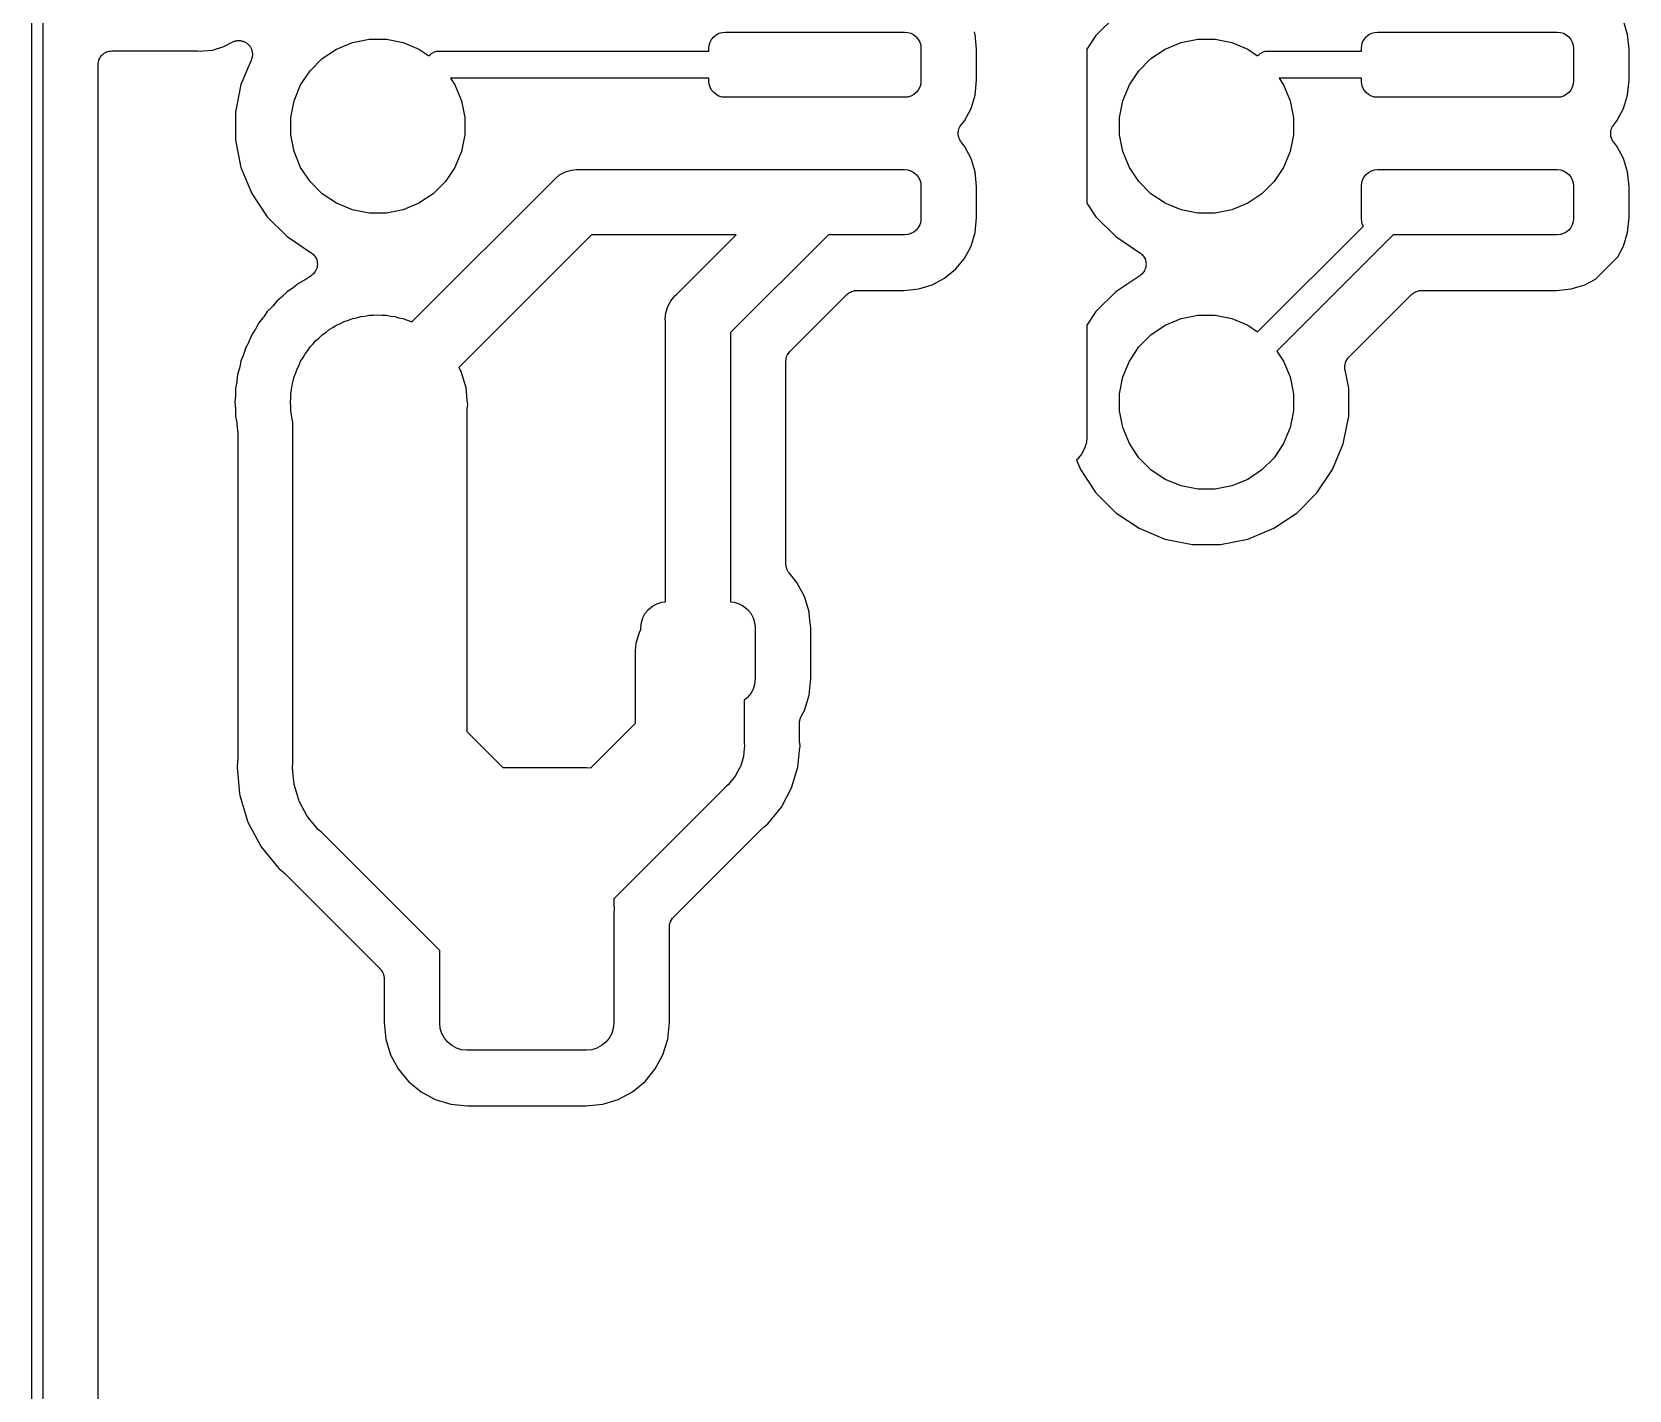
# Model space of a CAD drawing. Extents: x 3.61 to 7.55, y -5.8 to -3.38.
# Drawn here: x 3.606 to 4.184, y -5.068 to -4.576 of the extents above; entities that cross this region are included whole.
import ezdxf

# ---------------------------------------------------------------- set-up
doc = ezdxf.new("R2010")
doc.units = 0
doc.header["$MEASUREMENT"] = 0
doc.layers.add('BLACK', color=7, linetype='CONTINUOUS')

msp = doc.modelspace()

# ---------------------------------------------------------------- linework, layer by layer
at = {"layer": 'BLACK', "linetype": 'CONTINUOUS'}
for p, q in [((3.6063, -5.23022), (3.6063, -4.56112)), ((3.61024, -4.56299), (3.61024, -5.22835)), ((3.99867, -4.57024), (3.9915, -4.57741)), ((4.18397, -4.57701), (4.18249, -4.57214)), ((3.68044, -4.57929), (3.68069, -4.57925)), ((3.68069, -4.57925), (3.68093, -4.57925)), ((3.68093, -4.57925), (3.68116, -4.57923)), ((3.68116, -4.57923), (3.68141, -4.57926)), ((3.68141, -4.57926), (3.68166, -4.57926)), ((3.68166, -4.57926), (3.6819, -4.57931)), ((3.72231, -4.57995), (3.72839, -4.57874)), ((3.72839, -4.57874), (3.7346, -4.57874)), ((3.7346, -4.57874), (3.74068, -4.57995)), ((3.85183, -4.57983), (3.85237, -4.57881)), ((3.85237, -4.57881), (3.85311, -4.57791)), ((3.85311, -4.57791), (3.854, -4.57718)), ((3.854, -4.57718), (3.85502, -4.57663)), ((3.85502, -4.57663), (3.85613, -4.57629)), ((3.85613, -4.57629), (3.85728, -4.57618)), ((3.85728, -4.57618), (3.92224, -4.57618)), ((3.92224, -4.57618), (3.9234, -4.57629)), ((3.9234, -4.57629), (3.9245, -4.57663)), ((3.9245, -4.57663), (3.92553, -4.57718)), ((3.92553, -4.57718), (3.92642, -4.57791)), ((3.92642, -4.57791), (3.92715, -4.57881)), ((3.92715, -4.57881), (3.9277, -4.57983)), ((3.94757, -4.57633), (3.94754, -4.57607)), ((3.94763, -4.57655), (3.94757, -4.57633)), ((3.94767, -4.57678), (3.94763, -4.57655)), ((3.94769, -4.57684), (3.94767, -4.57678)), ((3.94775, -4.57701), (3.94769, -4.57684)), ((3.94827, -4.58233), (3.94775, -4.57701)), ((3.9915, -4.57741), (3.98819, -4.58236)), ((4.02231, -4.57995), (4.02839, -4.57874)), ((4.02839, -4.57874), (4.0346, -4.57874)), ((4.0346, -4.57874), (4.04068, -4.57995)), ((4.08805, -4.57983), (4.08859, -4.57881)), ((4.08859, -4.57881), (4.08933, -4.57791)), ((4.08933, -4.57791), (4.09022, -4.57718)), ((4.09022, -4.57718), (4.09124, -4.57663)), ((4.09124, -4.57663), (4.09235, -4.57629)), ((4.09235, -4.57629), (4.0935, -4.57618)), ((4.0935, -4.57618), (4.15846, -4.57618)), ((4.15846, -4.57618), (4.15962, -4.57629)), ((4.15962, -4.57629), (4.16072, -4.57663)), ((4.16072, -4.57663), (4.16175, -4.57718)), ((4.16175, -4.57718), (4.16264, -4.57791)), ((4.16264, -4.57791), (4.16337, -4.57881)), ((4.16337, -4.57881), (4.16392, -4.57983)), ((4.18449, -4.58233), (4.18397, -4.57701)), ((3.63111, -4.58517), (3.63141, -4.58481)), ((3.63141, -4.58481), (3.63171, -4.58444)), ((3.63171, -4.58444), (3.63173, -4.58443)), ((3.63173, -4.58443), (3.63174, -4.58442)), ((3.63174, -4.58442), (3.6321, -4.58413)), ((3.6321, -4.58413), (3.63247, -4.58383)), ((3.63247, -4.58383), (3.63248, -4.58382)), ((3.63248, -4.58382), (3.6325, -4.58381)), ((3.6325, -4.58381), (3.63292, -4.58359)), ((3.63292, -4.58359), (3.63333, -4.58337)), ((3.63333, -4.58337), (3.63335, -4.58336)), ((3.63335, -4.58336), (3.63336, -4.58336)), ((3.63336, -4.58336), (3.63381, -4.58322)), ((3.63381, -4.58322), (3.63427, -4.58309)), ((3.63427, -4.58309), (3.63428, -4.58309)), ((3.63428, -4.58309), (3.6343, -4.58308)), ((3.6343, -4.58308), (3.63477, -4.58304)), ((3.63477, -4.58304), (3.63524, -4.58299)), ((3.63524, -4.58299), (3.666, -4.58299)), ((3.666, -4.58299), (3.66607, -4.58299)), ((3.66607, -4.58299), (3.66628, -4.58302)), ((3.66628, -4.58302), (3.66649, -4.58302)), ((3.66649, -4.58302), (3.66732, -4.5831)), ((3.66732, -4.5831), (3.66816, -4.58302)), ((3.66816, -4.58302), (3.67163, -4.58267)), ((3.67163, -4.58267), (3.67577, -4.58142)), ((3.67577, -4.58142), (3.67876, -4.57982)), ((3.67876, -4.57982), (3.67882, -4.57979)), ((3.67882, -4.57979), (3.67904, -4.5797)), ((3.67904, -4.5797), (3.67925, -4.57959)), ((3.67925, -4.57959), (3.67949, -4.57952)), ((3.67949, -4.57952), (3.67973, -4.57943)), ((3.67973, -4.57943), (3.67996, -4.57938)), ((3.67996, -4.57938), (3.68019, -4.57932)), ((3.68019, -4.57932), (3.68044, -4.57929)), ((3.6819, -4.57931), (3.68213, -4.57933)), ((3.68213, -4.57933), (3.68237, -4.57941)), ((3.68237, -4.57941), (3.68262, -4.57946)), ((3.68262, -4.57946), (3.68284, -4.57955)), ((3.68284, -4.57955), (3.68306, -4.57962)), ((3.68306, -4.57962), (3.68328, -4.57974)), ((3.68328, -4.57974), (3.68352, -4.57984)), ((3.68352, -4.57984), (3.68371, -4.57998)), ((3.68371, -4.57998), (3.68392, -4.58009)), ((3.68392, -4.58009), (3.68411, -4.58025)), ((3.68411, -4.58025), (3.68432, -4.58039)), ((3.68432, -4.58039), (3.68449, -4.58056)), ((3.68449, -4.58056), (3.68467, -4.58071)), ((3.68467, -4.58071), (3.68483, -4.58091)), ((3.68483, -4.58091), (3.68501, -4.58109)), ((3.68501, -4.58109), (3.68514, -4.58129)), ((3.68514, -4.58129), (3.68529, -4.58147)), ((3.68529, -4.58147), (3.6854, -4.58169)), ((3.6854, -4.58169), (3.68554, -4.5819)), ((3.68554, -4.5819), (3.68563, -4.58212)), ((3.68563, -4.58212), (3.68574, -4.58233)), ((3.68574, -4.58233), (3.68582, -4.58257)), ((3.68582, -4.58257), (3.68591, -4.58281)), ((3.68591, -4.58281), (3.68596, -4.58304)), ((3.68596, -4.58304), (3.68602, -4.58327)), ((3.68602, -4.58327), (3.68605, -4.58352)), ((3.68604, -4.58497), (3.68602, -4.58521)), ((3.68609, -4.58474), (3.68604, -4.58497)), ((3.68605, -4.58352), (3.6861, -4.58377)), ((3.6861, -4.58377), (3.68609, -4.584)), ((3.68609, -4.584), (3.68612, -4.58424)), ((3.68612, -4.58424), (3.68609, -4.58449)), ((3.68609, -4.58449), (3.68609, -4.58474)), ((3.71142, -4.58577), (3.71658, -4.58232)), ((3.71658, -4.58232), (3.72231, -4.57995)), ((3.74068, -4.57995), (3.74642, -4.58232)), ((3.74642, -4.58232), (3.75003, -4.58474)), ((3.75003, -4.58474), (3.75009, -4.58468)), ((3.75009, -4.58468), (3.75024, -4.5845)), ((3.75024, -4.5845), (3.75054, -4.58425)), ((3.75054, -4.58425), (3.75099, -4.58388)), ((3.75099, -4.58388), (3.75185, -4.58342)), ((3.75185, -4.58342), (3.75198, -4.58338)), ((3.75198, -4.58338), (3.75278, -4.58314)), ((3.75278, -4.58314), (3.7535, -4.58307)), ((3.7535, -4.58307), (3.75374, -4.58305)), ((3.7535, -4.58307), (3.7535, -4.58307)), ((3.75374, -4.58305), (3.75398, -4.58307)), ((3.75398, -4.58307), (3.85138, -4.58307)), ((3.85138, -4.58209), (3.85149, -4.58093)), ((3.85138, -4.58307), (3.85138, -4.58209)), ((3.85149, -4.58093), (3.85183, -4.57983)), ((3.9277, -4.57983), (3.92804, -4.58093)), ((3.92804, -4.58093), (3.92815, -4.58209)), ((3.92815, -4.58209), (3.92815, -4.5939)), ((3.94827, -4.59365), (3.94827, -4.58233)), ((3.98819, -4.58236), (3.98819, -4.63811)), ((4.01142, -4.58577), (4.01658, -4.58232)), ((4.01658, -4.58232), (4.02231, -4.57995)), ((4.04068, -4.57995), (4.04642, -4.58232)), ((4.04642, -4.58232), (4.05003, -4.58474)), ((4.05003, -4.58474), (4.05009, -4.58468)), ((4.05009, -4.58468), (4.05024, -4.5845)), ((4.05024, -4.5845), (4.05054, -4.58425)), ((4.05054, -4.58425), (4.05099, -4.58388)), ((4.05099, -4.58388), (4.05185, -4.58342)), ((4.05185, -4.58342), (4.05198, -4.58338)), ((4.05198, -4.58338), (4.05278, -4.58314)), ((4.05278, -4.58314), (4.0535, -4.58307)), ((4.0535, -4.58307), (4.05374, -4.58305)), ((4.0535, -4.58307), (4.0535, -4.58307)), ((4.05374, -4.58305), (4.05398, -4.58307)), ((4.05398, -4.58307), (4.0876, -4.58307)), ((4.0876, -4.58209), (4.08771, -4.58093)), ((4.0876, -4.58307), (4.0876, -4.58209)), ((4.08771, -4.58093), (4.08805, -4.57983)), ((4.16392, -4.57983), (4.16426, -4.58093)), ((4.16426, -4.58093), (4.16437, -4.58209)), ((4.16437, -4.58209), (4.16437, -4.5939)), ((4.18449, -4.59365), (4.18449, -4.58233)), ((3.63024, -4.58792), (3.63029, -4.58745)), ((3.63024, -4.58796), (3.63024, -4.58792)), ((3.63024, -4.58799), (3.63024, -4.58796)), ((3.63024, -4.58796), (3.63024, -4.58796)), ((3.63024, -4.58796), (3.63024, -4.58796)), ((3.63024, -5.19499), (3.63024, -4.58799)), ((3.63029, -4.58745), (3.63034, -4.58699)), ((3.63034, -4.58697), (3.63035, -4.58695)), ((3.63034, -4.58699), (3.63034, -4.58697)), ((3.63035, -4.58695), (3.63049, -4.5865)), ((3.63049, -4.5865), (3.63063, -4.58605)), ((3.63063, -4.58605), (3.63064, -4.58604)), ((3.63064, -4.58602), (3.63087, -4.58561)), ((3.63064, -4.58604), (3.63064, -4.58602)), ((3.63087, -4.58561), (3.63109, -4.5852)), ((3.63109, -4.5852), (3.6311, -4.58518)), ((3.6311, -4.58518), (3.63111, -4.58517)), ((3.68574, -4.58614), (3.68198, -4.59522)), ((3.68581, -4.58592), (3.68574, -4.58614)), ((3.6859, -4.5857), (3.68581, -4.58592)), ((3.68595, -4.58545), (3.6859, -4.5857)), ((3.68602, -4.58521), (3.68595, -4.58545)), ((3.70358, -4.59532), (3.70703, -4.59016)), ((3.70703, -4.59016), (3.71142, -4.58577)), ((4.00358, -4.59532), (4.00703, -4.59016)), ((4.00703, -4.59016), (4.01142, -4.58577)), ((3.68198, -4.59522), (3.68, -4.60516)), ((3.70121, -4.60105), (3.70358, -4.59532)), ((3.85138, -4.59291), (3.7578, -4.59291)), ((3.7578, -4.59291), (3.75941, -4.59532)), ((3.75941, -4.59532), (3.76178, -4.60105)), ((3.85138, -4.5939), (3.85138, -4.59291)), ((3.85149, -4.59505), (3.85138, -4.5939)), ((3.85183, -4.59616), (3.85149, -4.59505)), ((3.85237, -4.59718), (3.85183, -4.59616)), ((3.9277, -4.59616), (3.92715, -4.59718)), ((3.92804, -4.59505), (3.9277, -4.59616)), ((3.92815, -4.5939), (3.92804, -4.59505)), ((3.94775, -4.59897), (3.94827, -4.59365)), ((4.00121, -4.60105), (4.00358, -4.59532)), ((4.0876, -4.59291), (4.0578, -4.59291)), ((4.0578, -4.59291), (4.05941, -4.59532)), ((4.05941, -4.59532), (4.06178, -4.60105)), ((4.0876, -4.5939), (4.0876, -4.59291)), ((4.08771, -4.59505), (4.0876, -4.5939)), ((4.08805, -4.59616), (4.08771, -4.59505)), ((4.08859, -4.59718), (4.08805, -4.59616)), ((4.16392, -4.59616), (4.16337, -4.59718)), ((4.16426, -4.59505), (4.16392, -4.59616)), ((4.16437, -4.5939), (4.16426, -4.59505)), ((4.18397, -4.59897), (4.18449, -4.59365)), ((3.7, -4.60713), (3.70121, -4.60105)), ((3.76178, -4.60105), (3.76299, -4.60713)), ((3.85311, -4.59807), (3.85237, -4.59718)), ((3.854, -4.59881), (3.85311, -4.59807)), ((3.85502, -4.59935), (3.854, -4.59881)), ((3.85613, -4.59969), (3.85502, -4.59935)), ((3.85728, -4.5998), (3.85613, -4.59969)), ((3.92224, -4.5998), (3.85728, -4.5998)), ((3.9234, -4.59969), (3.92224, -4.5998)), ((3.9245, -4.59935), (3.9234, -4.59969)), ((3.92553, -4.59881), (3.9245, -4.59935)), ((3.92642, -4.59807), (3.92553, -4.59881)), ((3.92715, -4.59718), (3.92642, -4.59807)), ((3.94627, -4.60385), (3.94775, -4.59897)), ((4, -4.60713), (4.00121, -4.60105)), ((4.06178, -4.60105), (4.06299, -4.60713)), ((4.08933, -4.59807), (4.08859, -4.59718)), ((4.09022, -4.59881), (4.08933, -4.59807)), ((4.09124, -4.59935), (4.09022, -4.59881)), ((4.09235, -4.59969), (4.09124, -4.59935)), ((4.0935, -4.5998), (4.09235, -4.59969)), ((4.15846, -4.5998), (4.0935, -4.5998)), ((4.15962, -4.59969), (4.15846, -4.5998)), ((4.16072, -4.59935), (4.15962, -4.59969)), ((4.16175, -4.59881), (4.16072, -4.59935)), ((4.16264, -4.59807), (4.16175, -4.59881)), ((4.16337, -4.59718), (4.16264, -4.59807)), ((4.18249, -4.60385), (4.18397, -4.59897)), ((3.68, -4.60516), (3.68, -4.61531)), ((3.7, -4.61334), (3.7, -4.60713)), ((3.76299, -4.60713), (3.76299, -4.61334)), ((3.94386, -4.60834), (3.94627, -4.60385)), ((4, -4.61334), (4, -4.60713)), ((4.06299, -4.60713), (4.06299, -4.61334)), ((4.18008, -4.60834), (4.18249, -4.60385)), ((3.70121, -4.61942), (3.7, -4.61334)), ((3.76299, -4.61334), (3.76178, -4.61942)), ((3.94162, -4.61239), (3.94163, -4.61237)), ((3.94162, -4.61286), (3.94162, -4.61239)), ((3.94162, -4.61333), (3.94162, -4.61286)), ((3.94162, -4.61335), (3.94162, -4.61333)), ((3.94162, -4.61337), (3.94162, -4.61335)), ((3.94171, -4.61383), (3.94162, -4.61337)), ((3.94163, -4.61235), (3.94172, -4.61189)), ((3.94163, -4.61237), (3.94163, -4.61235)), ((3.9418, -4.61429), (3.94171, -4.61383)), ((3.94172, -4.61189), (3.94182, -4.61143)), ((3.94182, -4.61142), (3.94183, -4.6114)), ((3.94182, -4.61143), (3.94182, -4.61142)), ((3.94183, -4.6114), (3.94201, -4.61096)), ((3.94201, -4.61096), (3.94219, -4.61053)), ((3.94219, -4.61053), (3.9422, -4.61052)), ((3.9422, -4.61052), (3.94221, -4.6105)), ((3.94221, -4.6105), (3.94247, -4.61011)), ((3.94247, -4.61011), (3.94273, -4.60972)), ((3.94273, -4.60972), (3.94386, -4.60834)), ((4.00121, -4.61942), (4, -4.61334)), ((4.06299, -4.61334), (4.06178, -4.61942)), ((4.17784, -4.61239), (4.17785, -4.61237)), ((4.17784, -4.61286), (4.17784, -4.61239)), ((4.17784, -4.61333), (4.17784, -4.61286)), ((4.17784, -4.61335), (4.17784, -4.61333)), ((4.17784, -4.61337), (4.17784, -4.61335)), ((4.17793, -4.61383), (4.17784, -4.61337)), ((4.17785, -4.61235), (4.17794, -4.61189)), ((4.17785, -4.61237), (4.17785, -4.61235)), ((4.17802, -4.61429), (4.17793, -4.61383)), ((4.17794, -4.61189), (4.17804, -4.61143)), ((4.17804, -4.61142), (4.17805, -4.6114)), ((4.17804, -4.61143), (4.17804, -4.61142)), ((4.17805, -4.6114), (4.17823, -4.61096)), ((4.17823, -4.61096), (4.17841, -4.61053)), ((4.17841, -4.61053), (4.17842, -4.61052)), ((4.17842, -4.61052), (4.17843, -4.6105)), ((4.17843, -4.6105), (4.17869, -4.61011)), ((4.17869, -4.61011), (4.17895, -4.60972)), ((4.17895, -4.60972), (4.18008, -4.60834)), ((3.68, -4.61531), (3.68198, -4.62526)), ((3.70358, -4.62516), (3.70121, -4.61942)), ((3.76178, -4.61942), (3.75941, -4.62516)), ((3.9418, -4.6143), (3.9418, -4.61429)), ((3.94181, -4.61432), (3.9418, -4.6143)), ((3.94198, -4.61476), (3.94181, -4.61432)), ((3.94216, -4.61519), (3.94198, -4.61476)), ((3.94217, -4.61521), (3.94216, -4.61519)), ((3.94218, -4.61523), (3.94217, -4.61521)), ((3.94243, -4.61562), (3.94218, -4.61523)), ((3.94269, -4.61601), (3.94243, -4.61562)), ((3.94271, -4.61604), (3.94269, -4.61601)), ((3.94273, -4.61607), (3.94271, -4.61604)), ((3.94271, -4.61604), (3.94271, -4.61604)), ((3.94271, -4.61604), (3.94271, -4.61604)), ((3.94386, -4.61744), (3.94273, -4.61607)), ((3.94627, -4.62194), (3.94386, -4.61744)), ((4.00358, -4.62516), (4.00121, -4.61942)), ((4.06178, -4.61942), (4.05941, -4.62516)), ((4.17802, -4.6143), (4.17802, -4.61429)), ((4.17803, -4.61432), (4.17802, -4.6143)), ((4.1782, -4.61476), (4.17803, -4.61432)), ((4.17838, -4.61519), (4.1782, -4.61476)), ((4.17839, -4.61521), (4.17838, -4.61519)), ((4.1784, -4.61523), (4.17839, -4.61521)), ((4.17865, -4.61562), (4.1784, -4.61523)), ((4.17891, -4.61601), (4.17865, -4.61562)), ((4.17893, -4.61604), (4.17891, -4.61601)), ((4.17894, -4.61604), (4.17893, -4.61604)), ((4.17893, -4.61604), (4.17893, -4.61604)), ((4.17895, -4.61607), (4.17894, -4.61604)), ((4.18008, -4.61744), (4.17895, -4.61607)), ((4.18249, -4.62194), (4.18008, -4.61744)), ((3.68198, -4.62526), (3.68586, -4.63463)), ((3.70703, -4.63031), (3.70358, -4.62516)), ((3.75941, -4.62516), (3.75596, -4.63031)), ((3.94775, -4.62682), (3.94627, -4.62194)), ((4.00703, -4.63031), (4.00358, -4.62516)), ((4.05941, -4.62516), (4.05596, -4.63031)), ((4.18397, -4.62682), (4.18249, -4.62194)), ((3.71142, -4.6347), (3.70703, -4.63031)), ((3.74388, -4.68114), (3.79518, -4.62985)), ((3.75596, -4.63031), (3.75157, -4.6347)), ((3.79518, -4.62985), (3.79554, -4.6294)), ((3.79554, -4.6294), (3.79611, -4.62894)), ((3.79611, -4.62894), (3.79734, -4.62793)), ((3.79734, -4.62793), (3.79855, -4.62728)), ((3.79855, -4.62728), (3.7994, -4.62683)), ((3.7994, -4.62683), (3.80162, -4.62616)), ((3.80162, -4.62616), (3.80336, -4.62598)), ((3.80336, -4.62598), (3.80394, -4.62593)), ((3.80336, -4.62598), (3.80336, -4.62598)), ((3.80394, -4.62593), (3.80452, -4.62598)), ((3.80452, -4.62598), (3.88918, -4.62598)), ((3.88918, -4.62598), (3.88976, -4.62593)), ((3.88976, -4.62593), (3.89034, -4.62598)), ((3.89034, -4.62598), (3.92224, -4.62598)), ((3.92224, -4.62598), (3.9234, -4.6261)), ((3.9234, -4.6261), (3.9245, -4.62643)), ((3.9245, -4.62643), (3.92553, -4.62698)), ((3.92553, -4.62698), (3.92642, -4.62771)), ((3.92642, -4.62771), (3.92715, -4.62861)), ((3.92715, -4.62861), (3.9277, -4.62963)), ((3.9277, -4.62963), (3.92804, -4.63074)), ((3.92804, -4.63074), (3.92815, -4.63189)), ((3.94827, -4.63214), (3.94775, -4.62682)), ((4.01142, -4.6347), (4.00703, -4.63031)), ((4.05596, -4.63031), (4.05157, -4.6347)), ((4.0876, -4.63189), (4.08771, -4.63074)), ((4.08771, -4.63074), (4.08805, -4.62963)), ((4.08805, -4.62963), (4.08859, -4.62861)), ((4.08859, -4.62861), (4.08933, -4.62771)), ((4.08933, -4.62771), (4.09022, -4.62698)), ((4.09022, -4.62698), (4.09124, -4.62643)), ((4.09124, -4.62643), (4.09235, -4.6261)), ((4.09235, -4.6261), (4.0935, -4.62598)), ((4.0935, -4.62598), (4.15846, -4.62598)), ((4.15846, -4.62598), (4.15962, -4.6261)), ((4.15962, -4.6261), (4.16072, -4.62643)), ((4.16072, -4.62643), (4.16175, -4.62698)), ((4.16175, -4.62698), (4.16264, -4.62771)), ((4.16264, -4.62771), (4.16337, -4.62861)), ((4.16337, -4.62861), (4.16392, -4.62963)), ((4.16392, -4.62963), (4.16426, -4.63074)), ((4.16426, -4.63074), (4.16437, -4.63189)), ((4.18449, -4.63214), (4.18397, -4.62682)), ((3.68586, -4.63463), (3.6915, -4.64306)), ((3.71658, -4.63815), (3.71142, -4.6347)), ((3.75157, -4.6347), (3.74642, -4.63815)), ((3.92815, -4.63189), (3.92815, -4.6437)), ((3.94827, -4.64346), (3.94827, -4.63214)), ((4.01658, -4.63815), (4.01142, -4.6347)), ((4.05157, -4.6347), (4.04642, -4.63815)), ((4.0876, -4.6437), (4.0876, -4.63189)), ((4.16437, -4.63189), (4.16437, -4.6437)), ((4.18449, -4.64346), (4.18449, -4.63214)), ((3.72231, -4.64052), (3.71658, -4.63815)), ((3.72839, -4.64173), (3.72231, -4.64052)), ((3.7346, -4.64173), (3.72839, -4.64173)), ((3.74068, -4.64052), (3.7346, -4.64173)), ((3.74642, -4.63815), (3.74068, -4.64052)), ((3.98819, -4.63811), (3.9915, -4.64306)), ((4.02231, -4.64052), (4.01658, -4.63815)), ((4.02839, -4.64173), (4.02231, -4.64052)), ((4.0346, -4.64173), (4.02839, -4.64173)), ((4.04068, -4.64052), (4.0346, -4.64173)), ((4.04642, -4.63815), (4.04068, -4.64052)), ((3.6915, -4.64306), (3.69867, -4.65024)), ((3.92553, -4.64861), (3.9245, -4.64916)), ((3.92642, -4.64788), (3.92553, -4.64861)), ((3.92715, -4.64698), (3.92642, -4.64788)), ((3.9277, -4.64596), (3.92715, -4.64698)), ((3.92804, -4.64485), (3.9277, -4.64596)), ((3.92815, -4.6437), (3.92804, -4.64485)), ((3.94775, -4.64877), (3.94827, -4.64346)), ((3.9915, -4.64306), (3.99867, -4.65024)), ((4.05003, -4.68474), (4.08831, -4.64646)), ((4.08771, -4.64485), (4.0876, -4.6437)), ((4.08805, -4.64596), (4.08771, -4.64485)), ((4.08831, -4.64646), (4.08805, -4.64596)), ((4.16175, -4.64861), (4.16072, -4.64916)), ((4.16264, -4.64788), (4.16175, -4.64861)), ((4.16337, -4.64698), (4.16264, -4.64788)), ((4.16392, -4.64596), (4.16337, -4.64698)), ((4.16426, -4.64485), (4.16392, -4.64596)), ((4.16437, -4.6437), (4.16426, -4.64485)), ((4.18397, -4.64877), (4.18449, -4.64346)), ((3.69867, -4.65024), (3.70741, -4.65608)), ((3.80883, -4.64961), (3.76083, -4.69761)), ((3.86125, -4.64961), (3.80883, -4.64961)), ((3.8395, -4.67136), (3.86125, -4.64961)), ((3.89466, -4.64961), (3.85925, -4.68501)), ((3.92224, -4.64961), (3.89466, -4.64961)), ((3.9234, -4.64949), (3.92224, -4.64961)), ((3.9245, -4.64916), (3.9234, -4.64949)), ((3.94386, -4.65815), (3.94627, -4.65365)), ((3.94627, -4.65365), (3.94775, -4.64877)), ((3.99867, -4.65024), (4.00741, -4.65608)), ((4.09909, -4.64961), (4.05699, -4.6917)), ((4.15846, -4.64961), (4.09909, -4.64961)), ((4.15962, -4.64949), (4.15846, -4.64961)), ((4.16072, -4.64916), (4.15962, -4.64949)), ((4.18042, -4.65752), (4.18249, -4.65365)), ((4.18249, -4.65365), (4.18397, -4.64877)), ((3.70741, -4.65608), (3.70745, -4.6561)), ((3.70745, -4.6561), (3.70745, -4.6561)), ((3.70745, -4.6561), (3.70745, -4.6561)), ((3.70745, -4.6561), (3.70747, -4.65612)), ((3.70747, -4.65612), (3.70784, -4.65643)), ((3.70784, -4.65643), (3.7082, -4.65673)), ((3.7082, -4.65673), (3.70821, -4.65674)), ((3.70821, -4.65674), (3.70822, -4.65675)), ((3.70822, -4.65675), (3.70851, -4.65712)), ((3.70851, -4.65712), (3.70881, -4.65749)), ((3.70881, -4.65749), (3.70882, -4.6575)), ((3.70882, -4.6575), (3.70883, -4.65751)), ((3.70883, -4.65751), (3.70905, -4.65793)), ((3.70905, -4.65793), (3.70927, -4.65835)), ((3.70927, -4.65835), (3.70927, -4.65836)), ((3.70927, -4.65836), (3.70928, -4.65838)), ((3.70928, -4.65838), (3.70941, -4.65883)), ((3.70941, -4.65883), (3.70955, -4.65929)), ((3.70955, -4.65929), (3.70955, -4.6593)), ((3.70955, -4.6593), (3.70955, -4.65931)), ((3.70955, -4.65931), (3.70959, -4.65978)), ((3.70959, -4.65978), (3.70964, -4.66026)), ((3.94063, -4.66209), (3.94386, -4.65815)), ((4.00741, -4.65608), (4.00745, -4.6561)), ((4.00745, -4.6561), (4.00745, -4.6561)), ((4.00745, -4.6561), (4.00745, -4.6561)), ((4.00745, -4.6561), (4.00747, -4.65612)), ((4.00747, -4.65612), (4.00784, -4.65643)), ((4.00784, -4.65643), (4.0082, -4.65673)), ((4.0082, -4.65673), (4.00821, -4.65674)), ((4.00821, -4.65674), (4.00822, -4.65675)), ((4.00822, -4.65675), (4.00852, -4.65712)), ((4.00852, -4.65712), (4.00881, -4.65749)), ((4.00881, -4.65749), (4.00882, -4.6575)), ((4.00882, -4.6575), (4.00883, -4.65751)), ((4.00883, -4.65751), (4.00905, -4.65793)), ((4.00905, -4.65793), (4.00927, -4.65835)), ((4.00927, -4.65835), (4.00927, -4.65836)), ((4.00927, -4.65836), (4.00928, -4.65838)), ((4.00928, -4.65838), (4.00941, -4.65883)), ((4.00941, -4.65883), (4.00955, -4.65929)), ((4.00955, -4.65929), (4.00955, -4.6593)), ((4.00955, -4.6593), (4.00955, -4.65931)), ((4.00955, -4.65931), (4.00959, -4.65978)), ((4.00959, -4.65978), (4.00964, -4.66026)), ((4.17229, -4.66565), (4.18042, -4.65752)), ((3.70514, -4.66592), (3.70495, -4.66601)), ((3.70519, -4.66588), (3.70514, -4.66592)), ((3.70741, -4.66439), (3.70519, -4.66588)), ((3.70778, -4.6641), (3.70741, -4.66439)), ((3.70815, -4.66379), (3.70778, -4.6641)), ((3.70816, -4.66378), (3.70815, -4.66379)), ((3.70817, -4.66377), (3.70816, -4.66378)), ((3.70847, -4.66341), (3.70817, -4.66377)), ((3.70877, -4.66304), (3.70847, -4.66341)), ((3.70878, -4.66303), (3.70877, -4.66304)), ((3.70879, -4.66302), (3.70878, -4.66303)), ((3.70901, -4.6626), (3.70879, -4.66302)), ((3.70924, -4.66219), (3.70901, -4.6626)), ((3.70925, -4.66216), (3.70924, -4.66217)), ((3.70924, -4.66217), (3.70924, -4.66219)), ((3.70939, -4.6617), (3.70925, -4.66216)), ((3.70953, -4.66125), (3.70939, -4.6617)), ((3.70954, -4.66123), (3.70953, -4.66124)), ((3.70953, -4.66124), (3.70953, -4.66125)), ((3.70958, -4.66076), (3.70954, -4.66123)), ((3.70964, -4.66028), (3.70958, -4.66076)), ((3.70964, -4.66026), (3.70963, -4.66027)), ((3.70963, -4.66027), (3.70964, -4.66028)), ((3.93219, -4.66772), (3.93669, -4.66532)), ((3.93669, -4.66532), (3.94063, -4.66209)), ((4.00741, -4.66439), (3.99867, -4.67024)), ((4.00778, -4.6641), (4.00741, -4.66439)), ((4.00815, -4.66379), (4.00778, -4.6641)), ((4.00816, -4.66378), (4.00815, -4.66379)), ((4.00817, -4.66377), (4.00816, -4.66378)), ((4.00846, -4.66342), (4.00817, -4.66377)), ((4.00877, -4.66304), (4.00846, -4.66342)), ((4.00878, -4.66303), (4.00877, -4.66304)), ((4.00879, -4.66302), (4.00878, -4.66303)), ((4.00901, -4.66261), (4.00879, -4.66302)), ((4.00924, -4.66219), (4.00901, -4.66261)), ((4.00925, -4.66216), (4.00924, -4.66217)), ((4.00924, -4.66217), (4.00924, -4.66219)), ((4.00939, -4.66171), (4.00925, -4.66216)), ((4.00953, -4.66125), (4.00939, -4.66171)), ((4.00954, -4.66123), (4.00953, -4.66124)), ((4.00953, -4.66124), (4.00953, -4.66125)), ((4.00958, -4.66076), (4.00954, -4.66123)), ((4.00964, -4.66028), (4.00958, -4.66076)), ((4.00964, -4.66026), (4.00963, -4.66027)), ((4.00963, -4.66027), (4.00964, -4.66028)), ((4.16842, -4.66772), (4.17229, -4.66565)), ((3.69867, -4.67024), (3.69705, -4.67186)), ((3.70058, -4.66896), (3.69867, -4.67024)), ((3.70074, -4.66883), (3.70058, -4.66896)), ((3.70092, -4.66871), (3.70074, -4.66883)), ((3.70097, -4.66867), (3.70092, -4.66871)), ((3.70275, -4.66721), (3.70097, -4.66867)), ((3.70477, -4.66613), (3.70275, -4.66721)), ((3.70495, -4.66601), (3.70477, -4.66613)), ((3.83868, -4.67218), (3.83905, -4.67173)), ((3.83905, -4.67173), (3.8395, -4.67136)), ((3.88072, -4.69183), (3.90135, -4.67119)), ((3.90135, -4.67119), (3.90137, -4.67118)), ((3.90137, -4.67118), (3.9014, -4.67114)), ((3.90137, -4.67118), (3.90137, -4.67118)), ((3.90137, -4.67118), (3.90137, -4.67118)), ((3.9014, -4.67114), (3.90177, -4.67085)), ((3.90177, -4.67085), (3.90212, -4.67056)), ((3.90212, -4.67056), (3.90215, -4.67055)), ((3.90215, -4.67055), (3.90217, -4.67053)), ((3.90217, -4.67053), (3.90258, -4.67032)), ((3.90258, -4.67032), (3.90299, -4.6701)), ((3.90299, -4.6701), (3.90301, -4.6701)), ((3.90301, -4.6701), (3.90303, -4.67008)), ((3.90303, -4.67008), (3.90348, -4.66996)), ((3.90348, -4.66996), (3.90392, -4.66982)), ((3.90392, -4.66982), (3.90395, -4.66982)), ((3.90395, -4.66982), (3.90397, -4.66981)), ((3.90397, -4.66981), (3.90443, -4.66977)), ((3.90443, -4.66977), (3.90489, -4.66973)), ((3.90489, -4.66973), (3.922, -4.66973)), ((3.922, -4.66973), (3.92732, -4.6692)), ((3.92732, -4.6692), (3.93219, -4.66772)), ((3.99867, -4.67024), (3.9915, -4.67741)), ((4.08303, -4.69395), (4.10578, -4.67119)), ((4.10578, -4.67119), (4.1058, -4.67118)), ((4.1058, -4.67118), (4.10583, -4.67114)), ((4.1058, -4.67118), (4.1058, -4.67118)), ((4.1058, -4.67118), (4.1058, -4.67118)), ((4.10583, -4.67114), (4.1062, -4.67085)), ((4.1062, -4.67085), (4.10655, -4.67056)), ((4.10655, -4.67056), (4.10658, -4.67055)), ((4.10658, -4.67055), (4.1066, -4.67053)), ((4.1066, -4.67053), (4.10701, -4.67032)), ((4.10701, -4.67032), (4.10741, -4.6701)), ((4.10741, -4.6701), (4.10744, -4.6701)), ((4.10744, -4.6701), (4.10746, -4.67008)), ((4.10746, -4.67008), (4.10791, -4.66996)), ((4.10791, -4.66996), (4.10835, -4.66982)), ((4.10835, -4.66982), (4.10838, -4.66982)), ((4.10838, -4.66982), (4.1084, -4.66981)), ((4.1084, -4.66981), (4.10886, -4.66977)), ((4.10886, -4.66977), (4.10932, -4.66973)), ((4.10932, -4.66973), (4.15822, -4.66973)), ((4.15822, -4.66973), (4.16354, -4.6692)), ((4.16354, -4.6692), (4.16842, -4.66772)), ((3.6915, -4.67741), (3.69022, -4.67932)), ((3.69312, -4.67579), (3.6915, -4.67741)), ((3.69325, -4.67562), (3.69312, -4.67579)), ((3.69341, -4.67548), (3.69325, -4.67562)), ((3.69345, -4.67542), (3.69341, -4.67548)), ((3.69491, -4.67365), (3.69345, -4.67542)), ((3.69668, -4.67219), (3.69491, -4.67365)), ((3.69683, -4.67204), (3.69668, -4.67219)), ((3.697, -4.67191), (3.69683, -4.67204)), ((3.69705, -4.67186), (3.697, -4.67191)), ((3.8358, -4.6778), (3.83648, -4.67558)), ((3.83648, -4.67558), (3.83757, -4.67352)), ((3.83757, -4.67352), (3.83868, -4.67218)), ((3.83868, -4.67218), (3.83868, -4.67218)), ((3.9915, -4.67741), (3.98819, -4.68236)), ((3.68847, -4.68149), (3.68739, -4.68351)), ((3.68993, -4.67971), (3.68847, -4.68149)), ((3.69005, -4.67954), (3.68993, -4.67971)), ((3.69018, -4.67938), (3.69005, -4.67954)), ((3.69022, -4.67932), (3.69018, -4.67938)), ((3.71391, -4.68392), (3.71528, -4.68319)), ((3.71528, -4.68319), (3.71658, -4.68232)), ((3.71658, -4.68232), (3.71801, -4.68173)), ((3.71801, -4.68173), (3.71938, -4.681)), ((3.71938, -4.681), (3.72087, -4.68055)), ((3.72087, -4.68055), (3.72231, -4.67995)), ((3.72231, -4.67995), (3.72383, -4.67965)), ((3.72383, -4.67965), (3.72532, -4.6792)), ((3.72532, -4.6792), (3.72687, -4.67904)), ((3.72687, -4.67904), (3.72839, -4.67874)), ((3.72839, -4.67874), (3.72995, -4.67874)), ((3.72995, -4.67874), (3.7315, -4.67859)), ((3.7315, -4.67859), (3.73304, -4.67874)), ((3.73304, -4.67874), (3.7346, -4.67874)), ((3.7346, -4.67874), (3.73612, -4.67904)), ((3.73612, -4.67904), (3.73767, -4.6792)), ((3.73767, -4.6792), (3.73916, -4.67965)), ((3.73916, -4.67965), (3.74068, -4.67995)), ((3.74068, -4.67995), (3.74212, -4.68055)), ((3.74212, -4.68055), (3.74361, -4.681)), ((3.74361, -4.681), (3.74388, -4.68114)), ((3.83557, -4.68012), (3.8358, -4.6778)), ((3.83563, -4.6807), (3.83557, -4.68012)), ((3.83563, -4.78253), (3.83563, -4.6807)), ((3.98819, -4.68236), (3.98819, -4.72186)), ((4.01142, -4.68577), (4.01658, -4.68232)), ((4.01658, -4.68232), (4.02231, -4.67995)), ((4.02231, -4.67995), (4.02839, -4.67874)), ((4.02839, -4.67874), (4.0346, -4.67874)), ((4.0346, -4.67874), (4.04068, -4.67995)), ((4.04068, -4.67995), (4.04642, -4.68232)), ((4.04642, -4.68232), (4.05003, -4.68474)), ((3.68477, -4.68841), (3.68369, -4.69043)), ((3.68485, -4.68821), (3.68477, -4.68841)), ((3.68495, -4.68803), (3.68485, -4.68821)), ((3.68498, -4.68797), (3.68495, -4.68803)), ((3.68586, -4.68584), (3.68498, -4.68797)), ((3.68714, -4.68393), (3.68586, -4.68584)), ((3.68724, -4.68375), (3.68714, -4.68393)), ((3.68736, -4.68357), (3.68724, -4.68375)), ((3.68739, -4.68351), (3.68736, -4.68357)), ((3.70703, -4.69016), (3.70813, -4.68906)), ((3.70813, -4.68906), (3.70912, -4.68786)), ((3.70912, -4.68786), (3.71032, -4.68687)), ((3.71032, -4.68687), (3.71142, -4.68577)), ((3.71142, -4.68577), (3.71271, -4.68491)), ((3.71271, -4.68491), (3.71391, -4.68392)), ((3.85925, -4.68501), (3.85925, -4.78253)), ((4.00703, -4.69016), (4.01142, -4.68577)), ((3.68286, -4.69309), (3.68198, -4.69522)), ((3.68292, -4.69289), (3.68286, -4.69309)), ((3.683, -4.6927), (3.68292, -4.69289)), ((3.68302, -4.69263), (3.683, -4.6927)), ((3.68369, -4.69043), (3.68302, -4.69263)), ((3.70358, -4.69532), (3.70445, -4.69402)), ((3.70445, -4.69402), (3.70518, -4.69265)), ((3.70518, -4.69265), (3.70617, -4.69145)), ((3.70617, -4.69145), (3.70703, -4.69016)), ((3.87925, -4.6953), (3.8793, -4.69484)), ((3.8793, -4.69484), (3.87935, -4.69438)), ((3.87935, -4.69438), (3.87936, -4.69435)), ((3.87936, -4.69433), (3.8795, -4.69388)), ((3.87936, -4.69435), (3.87936, -4.69433)), ((3.8795, -4.69388), (3.87964, -4.69344)), ((3.87964, -4.69344), (3.87965, -4.69342)), ((3.87965, -4.69342), (3.87966, -4.6934)), ((3.87966, -4.6934), (3.87988, -4.69299)), ((3.87988, -4.69299), (3.8801, -4.69258)), ((3.8801, -4.69258), (3.88011, -4.69256)), ((3.88011, -4.69256), (3.88013, -4.69254)), ((3.88013, -4.69254), (3.88042, -4.69219)), ((3.88042, -4.69219), (3.88072, -4.69183)), ((4.00358, -4.69532), (4.00703, -4.69016)), ((4.05699, -4.6917), (4.05941, -4.69532)), ((4.08219, -4.69511), (4.08241, -4.6947)), ((4.08241, -4.6947), (4.08242, -4.69468)), ((4.08242, -4.69468), (4.08243, -4.69466)), ((4.08243, -4.69466), (4.08273, -4.69431)), ((4.08273, -4.69431), (4.08303, -4.69395)), ((3.68075, -4.70014), (3.68052, -4.70243)), ((3.68141, -4.69794), (3.68075, -4.70014)), ((3.68145, -4.69774), (3.68141, -4.69794)), ((3.68152, -4.69754), (3.68145, -4.69774)), ((3.68153, -4.69747), (3.68152, -4.69754)), ((3.68198, -4.69522), (3.68153, -4.69747)), ((3.70121, -4.70105), (3.70181, -4.69961)), ((3.70181, -4.69961), (3.70226, -4.69812)), ((3.70226, -4.69812), (3.70299, -4.69675)), ((3.70299, -4.69675), (3.70358, -4.69532)), ((3.76083, -4.69761), (3.76152, -4.69891)), ((3.76152, -4.69891), (3.76332, -4.70485)), ((3.87925, -4.69535), (3.87925, -4.6953)), ((3.87925, -4.69537), (3.87925, -4.69535)), ((3.87925, -4.69535), (3.87925, -4.69535)), ((3.87925, -4.69535), (3.87925, -4.69535)), ((3.87925, -4.76882), (3.87925, -4.69537)), ((4.00121, -4.70105), (4.00358, -4.69532)), ((4.05941, -4.69532), (4.06178, -4.70105)), ((4.08156, -4.69742), (4.08161, -4.69696)), ((4.08157, -4.69744), (4.08156, -4.69742)), ((4.08156, -4.69747), (4.08157, -4.69744)), ((4.08161, -4.69793), (4.08156, -4.69747)), ((4.08161, -4.69696), (4.08166, -4.6965)), ((4.08165, -4.69839), (4.08161, -4.69793)), ((4.08165, -4.69844), (4.08165, -4.69839)), ((4.08166, -4.69846), (4.08165, -4.69844)), ((4.08165, -4.69844), (4.08165, -4.69844)), ((4.08165, -4.69844), (4.08165, -4.69844)), ((4.08166, -4.6965), (4.08167, -4.69647)), ((4.08299, -4.70516), (4.08166, -4.69846)), ((4.08167, -4.69645), (4.08181, -4.696)), ((4.08167, -4.69647), (4.08167, -4.69645)), ((4.08181, -4.696), (4.08195, -4.69556)), ((4.08195, -4.69556), (4.08196, -4.69554)), ((4.08196, -4.69554), (4.08197, -4.69552)), ((4.08197, -4.69552), (4.08219, -4.69511)), ((3.68045, -4.70291), (3.68, -4.70516)), ((3.68, -4.70516), (3.68, -4.70746)), ((3.68047, -4.7027), (3.68045, -4.70291)), ((3.68051, -4.7025), (3.68047, -4.7027)), ((3.68052, -4.70243), (3.68051, -4.7025)), ((3.7, -4.70713), (3.7003, -4.70561)), ((3.7003, -4.70561), (3.70046, -4.70406)), ((3.70046, -4.70406), (3.70091, -4.70257)), ((3.70091, -4.70257), (3.70121, -4.70105)), ((3.76332, -4.70485), (3.76378, -4.70948)), ((4, -4.70713), (4.00121, -4.70105)), ((4.06178, -4.70105), (4.06299, -4.70713)), ((4.08299, -4.71531), (4.08299, -4.70516)), ((3.67998, -4.70795), (3.67975, -4.71024)), ((3.67975, -4.71024), (3.67998, -4.71252)), ((3.68, -4.70753), (3.67998, -4.70774)), ((3.67998, -4.70774), (3.67998, -4.70795)), ((3.68, -4.70746), (3.68, -4.70753)), ((3.69985, -4.71024), (3.7, -4.70869)), ((3.7, -4.71178), (3.69985, -4.71024)), ((3.7, -4.70869), (3.7, -4.70713)), ((3.7, -4.71334), (3.7, -4.71178)), ((3.76378, -4.70948), (3.76378, -4.70948)), ((3.76378, -4.70948), (3.76393, -4.71102)), ((3.76393, -4.71102), (3.76378, -4.71257)), ((4, -4.71334), (4, -4.70713)), ((4.06299, -4.70713), (4.06299, -4.71334)), ((3.67998, -4.71252), (3.67998, -4.71259)), ((3.67998, -4.71259), (3.67998, -4.7128)), ((3.67998, -4.7128), (3.68, -4.71301)), ((3.68, -4.71301), (3.68, -4.71531)), ((3.68, -4.71531), (3.68045, -4.71756)), ((3.68045, -4.71756), (3.68046, -4.71763)), ((3.68046, -4.71763), (3.68048, -4.71784)), ((3.68048, -4.71784), (3.68052, -4.71805)), ((3.7003, -4.71486), (3.7, -4.71334)), ((3.70046, -4.71641), (3.7003, -4.71486)), ((3.70079, -4.7175), (3.70046, -4.71641)), ((3.70079, -4.84097), (3.70079, -4.7175)), ((3.76378, -4.71257), (3.76378, -4.82947)), ((4.00121, -4.71942), (4, -4.71334)), ((4.06299, -4.71334), (4.06178, -4.71942)), ((4.08101, -4.72526), (4.08299, -4.71531)), ((3.68052, -4.71805), (3.68076, -4.72052)), ((3.68076, -4.72052), (3.68077, -4.72059)), ((3.68077, -4.72059), (3.68077, -4.7208)), ((3.68077, -4.7208), (3.68079, -4.72101)), ((3.68079, -4.72101), (3.68079, -4.83974)), ((3.98819, -4.72302), (3.98802, -4.72476)), ((3.98819, -4.72186), (3.98825, -4.72244)), ((3.98825, -4.72244), (3.98819, -4.72302)), ((3.98819, -4.72302), (3.98819, -4.72302)), ((4.00358, -4.72516), (4.00121, -4.71942)), ((4.06178, -4.71942), (4.05941, -4.72516)), ((3.98625, -4.72903), (3.98514, -4.73038)), ((3.98734, -4.72698), (3.98625, -4.72903)), ((3.98757, -4.72623), (3.98734, -4.72698)), ((3.98802, -4.72476), (3.98757, -4.72623)), ((4.00703, -4.73031), (4.00358, -4.72516)), ((4.05941, -4.72516), (4.05596, -4.73031)), ((4.07713, -4.73463), (4.08101, -4.72526)), ((3.98477, -4.73083), (3.98441, -4.73113)), ((3.98441, -4.73113), (3.98586, -4.73463)), ((3.98514, -4.73038), (3.98477, -4.73083)), ((3.98514, -4.73038), (3.98514, -4.73038)), ((3.98586, -4.73463), (3.9915, -4.74306)), ((4.01142, -4.7347), (4.00703, -4.73031)), ((4.01658, -4.73815), (4.01142, -4.7347)), ((4.05157, -4.7347), (4.04642, -4.73815)), ((4.05596, -4.73031), (4.05157, -4.7347)), ((4.0715, -4.74306), (4.07713, -4.73463)), ((4.02231, -4.74052), (4.01658, -4.73815)), ((4.02839, -4.74173), (4.02231, -4.74052)), ((4.04068, -4.74052), (4.0346, -4.74173)), ((4.04642, -4.73815), (4.04068, -4.74052)), ((3.9915, -4.74306), (3.99867, -4.75024)), ((4.0346, -4.74173), (4.02839, -4.74173)), ((4.06432, -4.75024), (4.0715, -4.74306)), ((3.99867, -4.75024), (4.0071, -4.75587)), ((4.05589, -4.75587), (4.06432, -4.75024)), ((4.0071, -4.75587), (4.01648, -4.75975)), ((4.04652, -4.75975), (4.05589, -4.75587)), ((4.01648, -4.75975), (4.02642, -4.76173)), ((4.02642, -4.76173), (4.03657, -4.76173)), ((4.03657, -4.76173), (4.04652, -4.75975)), ((3.87927, -4.76903), (3.87925, -4.76882)), ((3.87927, -4.76925), (3.87927, -4.76903)), ((3.87932, -4.76952), (3.87927, -4.76925)), ((3.87935, -4.76979), (3.87932, -4.76952)), ((3.87941, -4.77), (3.87935, -4.76979)), ((3.87945, -4.77021), (3.87941, -4.77)), ((3.87955, -4.77046), (3.87945, -4.77021)), ((3.87963, -4.77072), (3.87955, -4.77046)), ((3.87973, -4.77091), (3.87963, -4.77072)), ((3.87981, -4.77112), (3.87973, -4.77091)), ((3.87996, -4.77134), (3.87981, -4.77112)), ((3.88009, -4.77158), (3.87996, -4.77134)), ((3.88022, -4.77175), (3.88009, -4.77158)), ((3.88034, -4.77193), (3.88022, -4.77175)), ((3.88039, -4.77199), (3.88034, -4.77193)), ((3.88324, -4.77547), (3.88039, -4.77199)), ((3.88597, -4.78056), (3.88324, -4.77547)), ((3.88764, -4.78609), (3.88597, -4.78056)), ((3.82748, -4.78825), (3.82835, -4.78664)), ((3.82835, -4.78664), (3.82951, -4.78522)), ((3.82951, -4.78522), (3.83093, -4.78406)), ((3.83093, -4.78406), (3.83254, -4.78319)), ((3.83254, -4.78319), (3.8343, -4.78266)), ((3.8343, -4.78266), (3.83563, -4.78253)), ((3.85925, -4.78253), (3.86058, -4.78266)), ((3.86058, -4.78266), (3.86234, -4.78319)), ((3.86234, -4.78319), (3.86395, -4.78406)), ((3.86395, -4.78406), (3.86537, -4.78522)), ((3.86537, -4.78522), (3.86653, -4.78664)), ((3.86653, -4.78664), (3.8674, -4.78825)), ((3.88785, -4.7882), (3.88764, -4.78609)), ((3.82621, -4.79361), (3.82677, -4.79257)), ((3.82677, -4.79183), (3.82695, -4.79001)), ((3.82677, -4.79257), (3.82677, -4.79183)), ((3.82695, -4.79001), (3.82748, -4.78825)), ((3.8674, -4.78825), (3.86793, -4.79001)), ((3.86793, -4.79001), (3.86811, -4.79183)), ((3.86811, -4.79183), (3.86811, -4.81053)), ((3.88823, -4.79208), (3.88785, -4.7882)), ((3.88823, -4.81029), (3.88823, -4.79208)), ((3.8248, -4.80021), (3.82509, -4.79732)), ((3.82509, -4.79732), (3.82621, -4.79361)), ((3.8248, -4.82649), (3.8248, -4.80021)), ((3.86811, -4.81053), (3.86793, -4.81236)), ((3.88764, -4.81628), (3.88823, -4.81029)), ((3.86653, -4.81573), (3.86537, -4.81714)), ((3.8674, -4.81411), (3.86653, -4.81573)), ((3.86793, -4.81236), (3.8674, -4.81411)), ((3.88597, -4.8218), (3.88764, -4.81628)), ((3.86537, -4.81714), (3.86417, -4.81813)), ((3.86417, -4.81813), (3.86417, -4.83368)), ((3.88476, -4.82405), (3.88597, -4.8218)), ((3.80862, -4.84267), (3.8248, -4.82649)), ((3.88417, -4.82634), (3.8842, -4.82612)), ((3.88417, -4.82641), (3.88417, -4.82634)), ((3.88417, -4.83245), (3.88417, -4.82641)), ((3.8842, -4.82591), (3.88425, -4.82564)), ((3.8842, -4.82612), (3.8842, -4.82591)), ((3.88425, -4.82564), (3.88428, -4.82537)), ((3.88428, -4.82537), (3.88435, -4.82516)), ((3.88435, -4.82516), (3.88439, -4.82495)), ((3.88439, -4.82495), (3.88449, -4.8247)), ((3.88449, -4.8247), (3.88458, -4.82444)), ((3.88458, -4.82444), (3.88468, -4.82425)), ((3.88468, -4.82425), (3.88476, -4.82405)), ((3.76378, -4.82947), (3.77683, -4.84252)), ((3.88419, -4.83266), (3.88417, -4.83245)), ((3.88419, -4.83287), (3.88419, -4.83266)), ((3.8842, -4.83294), (3.88419, -4.83287)), ((3.88437, -4.83465), (3.8842, -4.83294)), ((3.86389, -4.8385), (3.86276, -4.84221)), ((3.86417, -4.83561), (3.86389, -4.8385)), ((3.86417, -4.83368), (3.86427, -4.83465)), ((3.86427, -4.83465), (3.86417, -4.83561)), ((3.86417, -4.83561), (3.86417, -4.83561)), ((3.8836, -4.84243), (3.8842, -4.83635)), ((3.8842, -4.83635), (3.88437, -4.83465)), ((3.8842, -4.83635), (3.8842, -4.83635)), ((3.68076, -4.84023), (3.68054, -4.84252)), ((3.68054, -4.84252), (3.68147, -4.85196)), ((3.68079, -4.83981), (3.68076, -4.84002)), ((3.68076, -4.84002), (3.68076, -4.84023)), ((3.68079, -4.83974), (3.68079, -4.83981)), ((3.70064, -4.84252), (3.70079, -4.84097)), ((3.70079, -4.84407), (3.70064, -4.84252)), ((3.70124, -4.84869), (3.70079, -4.84407)), ((3.70079, -4.84407), (3.70079, -4.84407)), ((3.77683, -4.84252), (3.80709, -4.84252)), ((3.80709, -4.84252), (3.80862, -4.84267)), ((3.86261, -4.8425), (3.86093, -4.84563)), ((3.86276, -4.84222), (3.86261, -4.8425)), ((3.86276, -4.84221), (3.86276, -4.84222)), ((3.88133, -4.84991), (3.8836, -4.84243)), ((3.70293, -4.85424), (3.70124, -4.84869)), ((3.85772, -4.84925), (3.81693, -4.89004)), ((3.85847, -4.84863), (3.85772, -4.84925)), ((3.86093, -4.84563), (3.85847, -4.84863)), ((3.87764, -4.8568), (3.88133, -4.84991)), ((3.68147, -4.85196), (3.68147, -4.85196)), ((3.68147, -4.85196), (3.68153, -4.85261)), ((3.68153, -4.85261), (3.68448, -4.86232)), ((3.70304, -4.85463), (3.70293, -4.85424)), ((3.70597, -4.8601), (3.70304, -4.85463)), ((3.68448, -4.86232), (3.68926, -4.87127)), ((3.70743, -4.86189), (3.70597, -4.8601)), ((3.7099, -4.8649), (3.70743, -4.86189)), ((3.87269, -4.86284), (3.87764, -4.8568)), ((3.71111, -4.86588), (3.7099, -4.8649)), ((3.75394, -4.90872), (3.71111, -4.86588)), ((3.83851, -4.89674), (3.871, -4.86426)), ((3.871, -4.86426), (3.87105, -4.86421)), ((3.87105, -4.86421), (3.87121, -4.86408)), ((3.87121, -4.86408), (3.87136, -4.86393)), ((3.87136, -4.86393), (3.87269, -4.86284)), ((3.68926, -4.87127), (3.69569, -4.87911)), ((3.69569, -4.87911), (3.69747, -4.88057)), ((3.69747, -4.88057), (3.69752, -4.88061)), ((3.69752, -4.88061), (3.69767, -4.88076)), ((3.69767, -4.88076), (3.69783, -4.8809)), ((3.69783, -4.8809), (3.73235, -4.91541)), ((3.81693, -4.89004), (3.81693, -4.89215)), ((3.81693, -4.89215), (3.81708, -4.8937)), ((3.81708, -4.8937), (3.81693, -4.89525)), ((3.81693, -4.89525), (3.81693, -4.93504)), ((3.83792, -4.89745), (3.83822, -4.8971)), ((3.83822, -4.8971), (3.83851, -4.89674)), ((3.83705, -4.90021), (3.8371, -4.89975)), ((3.83705, -4.90026), (3.83705, -4.90021)), ((3.83705, -4.90028), (3.83705, -4.90026)), ((3.83705, -4.90026), (3.83705, -4.90026)), ((3.83705, -4.90026), (3.83705, -4.90026)), ((3.83705, -4.93479), (3.83705, -4.90028)), ((3.8371, -4.89975), (3.83715, -4.89929)), ((3.83715, -4.89929), (3.83716, -4.89926)), ((3.83716, -4.89924), (3.8373, -4.8988)), ((3.83716, -4.89926), (3.83716, -4.89924)), ((3.8373, -4.8988), (3.83743, -4.89836)), ((3.83743, -4.89836), (3.83745, -4.89833)), ((3.83745, -4.89831), (3.83768, -4.8979)), ((3.83745, -4.89833), (3.83745, -4.89831)), ((3.83768, -4.8979), (3.8379, -4.8975)), ((3.8379, -4.8975), (3.83791, -4.89748)), ((3.83791, -4.89748), (3.83792, -4.89745)), ((3.75394, -4.93504), (3.75394, -4.90872)), ((3.73235, -4.91541), (3.73236, -4.91543)), ((3.73236, -4.91543), (3.73236, -4.91543)), ((3.73236, -4.91543), (3.73236, -4.91543)), ((3.73236, -4.91543), (3.7324, -4.91546)), ((3.7324, -4.91546), (3.73269, -4.91583)), ((3.73269, -4.91583), (3.73298, -4.91618)), ((3.73298, -4.91618), (3.73299, -4.91621)), ((3.73299, -4.91621), (3.73301, -4.91623)), ((3.73301, -4.91623), (3.73322, -4.91664)), ((3.73322, -4.91664), (3.73344, -4.91704)), ((3.73344, -4.91704), (3.73345, -4.91707)), ((3.73345, -4.91707), (3.73346, -4.91709)), ((3.73346, -4.91709), (3.73359, -4.91754)), ((3.73359, -4.91754), (3.73372, -4.91798)), ((3.73372, -4.91798), (3.73372, -4.918)), ((3.73372, -4.918), (3.73373, -4.91803)), ((3.73373, -4.91803), (3.73377, -4.91849)), ((3.73377, -4.91849), (3.73382, -4.91895)), ((3.73382, -4.91895), (3.73382, -4.93479)), ((3.73382, -4.93479), (3.73442, -4.94088)), ((3.75413, -4.93696), (3.75394, -4.93504)), ((3.75469, -4.93881), (3.75413, -4.93696)), ((3.81674, -4.93696), (3.81618, -4.93881)), ((3.81693, -4.93504), (3.81674, -4.93696)), ((3.83645, -4.94088), (3.83705, -4.93479)), ((3.73442, -4.94088), (3.73612, -4.9465)), ((3.7556, -4.94051), (3.75469, -4.93881)), ((3.75682, -4.942), (3.7556, -4.94051)), ((3.75831, -4.94322), (3.75682, -4.942)), ((3.76001, -4.94413), (3.75831, -4.94322)), ((3.81255, -4.94322), (3.81085, -4.94413)), ((3.81405, -4.942), (3.81255, -4.94322)), ((3.81527, -4.94051), (3.81405, -4.942)), ((3.81618, -4.93881), (3.81527, -4.94051)), ((3.83475, -4.9465), (3.83645, -4.94088)), ((3.73612, -4.9465), (3.73889, -4.95167)), ((3.76186, -4.94469), (3.76001, -4.94413)), ((3.76378, -4.94488), (3.76186, -4.94469)), ((3.80709, -4.94488), (3.76378, -4.94488)), ((3.80901, -4.94469), (3.80709, -4.94488)), ((3.81085, -4.94413), (3.80901, -4.94469)), ((3.83198, -4.95167), (3.83475, -4.9465)), ((3.73889, -4.95167), (3.74261, -4.95621)), ((3.82826, -4.95621), (3.83198, -4.95167)), ((3.74261, -4.95621), (3.74715, -4.95993)), ((3.74715, -4.95993), (3.75232, -4.9627)), ((3.81854, -4.9627), (3.82372, -4.95993)), ((3.82372, -4.95993), (3.82826, -4.95621)), ((3.75232, -4.9627), (3.75794, -4.9644)), ((3.75794, -4.9644), (3.76402, -4.965)), ((3.76402, -4.965), (3.80684, -4.965)), ((3.80684, -4.965), (3.81293, -4.9644)), ((3.81293, -4.9644), (3.81854, -4.9627))]:
    msp.add_line(p, q, dxfattribs=at)

doc.saveas('drawing.dxf')
